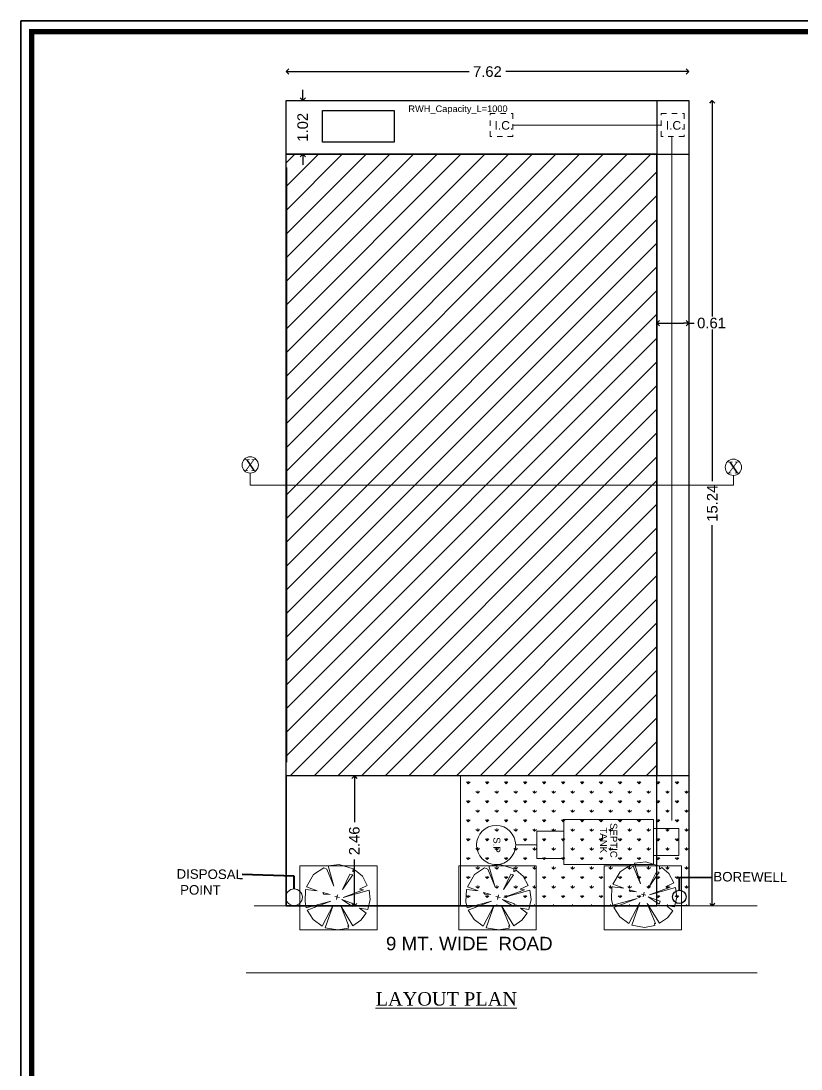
# Model space of a CAD drawing. Header units: metres. Extents: x -9654 to -9525, y 28695 to 28838.
# Drawn here: x -9651.82 to -9637.06, y 28818.25 to 28838.08 of the extents above; entities that cross this region are included whole.
import ezdxf

# ---------------------------------------------------------------- set-up
doc = ezdxf.new("R2010")
doc.units = ezdxf.units.M
doc.header["$PDMODE"] = 34
doc.header["$PDSIZE"] = -15
for name, pattern in [('CENTER2', [1.125, 0.75, -0.125, 0.125, -0.125]), ('CONTINULUS', [0]), ('DASHED', [0]), ('DASHED2', [0.375, 0.25, -0.125]), ('HIDDEN', [0.375, 0.25, -0.125])]:
    doc.linetypes.add(name, pattern=pattern)
for name, color, linetype, lineweight in [('BLK_1_COVERED_AREA', 140, 'Continuous', 30), ('BLK_1_LVL_0_BLDG_FOOT_PRINT', 1, 'DASHED', 9), ('BUA TOTAL', 3, 'Continuous', 30), ('column', 1, 'Continuous', 25), ('elevation', 5, 'Continuous', 13), ('FORMAT LINE', 7, 'Continuous', 25), ('HATCH', 8, 'Continuous', 0), ('IC', 31, 'Continuous', 0), ('LANDSCAPE', 66, 'Continuous', 13), ('LS-Tree', 96, 'Continuous', 9), ('PLAN', 7, 'Continuous', 40), ('PLANTATION_TREECOVER', 7, 'Continuous', 0), ('PLOT_BOUNDARY', 3, 'Continuous', 30), ('rm text', 7, 'Continuous', 18), ('SEC LINE', 3, 'Continuous', 20), ('TEXT', 7, 'Continuous', 20)]:
    doc.layers.add(name, color=color, linetype=linetype, lineweight=lineweight)
for name, color, linetype, plot in [('BLK_1_LVL_0_FRONT_SETBACK', 2, 'Continuous', False), ('BLK_1_LVL_0_REAR_SETBACK', 11, 'Continuous', False), ('BLK_1_LVL_0_SIDE_SETBACK2', 102, 'Continuous', False), ('RWH', 4, 'Continuous', False)]:
    doc.layers.add(name, color=color, linetype=linetype, plot=plot)
doc.styles.add('Arial', font='arial.ttf', dxfattribs={"height": 0.2})
doc.styles.add('PreDCRFont', font='arial.ttf', dxfattribs={"height": 0.25})
doc.styles.get("Standard").update_dxf_attribs({"font": 'arial.ttf', "height": 0.25})
doc.styles.add('style2', font='arial.ttf', dxfattribs={"height": 0.3})
doc.styles.add('style3', font='arial.ttf', dxfattribs={"height": 12})
doc.dimstyles.new('INT DIM', dxfattribs={"dimtxt": 0.3, "dimasz": 0.1, "dimexe": 0.18, "dimexo": 0.0625, "dimgap": 0.09, "dimtad": 0, "dimzin": 0, "dimdsep": 46, "dimtxsty": 'style2', "dimblk": 'OPEN90', "dimcen": 0.09, "dimse1": 1, "dimse2": 1, "dimclrd": 250, "dimclrt": 256, "dimadec": 0, "dimazin": 0, "dimtfac": 1, "dimtofl": 0, "dimtmove": 0, "dimatfit": 3, "dimfxl": 0.18, "dimtolj": 1, "dimtzin": 0, "dimlwd": -1, "dimarcsym": 0})

# ---------------------------------------------------------------- blocks, each defined once
blk = doc.blocks.new('_Open90')
at = {"layer": 'PLAN', "color": 0, "lineweight": -2}
for p, q in [((0, 0), (-1, 0)), ((-0.5, 0.5), (0, 0)), ((0, 0), (-0.5, -0.5))]:
    blk.add_line(p, q, dxfattribs=at)
blk = doc.blocks.new('*D112')
at = {"layer": 'BUA TOTAL', "color": 250, "ltscale": 0.05, "transparency": 16777216}
for p, q in [((-9645.514, 28823.703), (-9645.514, 28822.923)), ((-9645.514, 28821.439), (-9645.514, 28822.22))]:
    blk.add_line(p, q, dxfattribs=at)
at = {"layer": 'Defpoints', "color": 0, "linetype": 'CONTINULUS', "ltscale": 0.05, "transparency": 16777216}
for p in [(-9645.845, 28823.803), (-9645.845, 28821.339), (-9645.514, 28821.339)]:
    blk.add_point(p, dxfattribs=at)
at = {"layer": 'BUA TOTAL', "color": 250, "linetype": 'CONTINULUS', "ltscale": 0.05, "transparency": 16777216, "xscale": 0.1, "yscale": 0.1, "zscale": 0.1}
for p, rotation in [((-9645.514, 28823.803), 90), ((-9645.514, 28821.339), 270)]:
    blk.add_blockref('_Open90', p, dxfattribs=dict(at, rotation=rotation))
at = {"layer": 'BUA TOTAL', "linetype": 'CONTINULUS', "ltscale": 0.05, "transparency": 16777216, "insert": (-9645.514, 28822.571), "char_height": 0.2, "attachment_point": 5, "rotation": 90, "style": 'Arial', "bg_fill": 3, "box_fill_scale": 1.1, "bg_fill_color": 256, "bg_fill_true_color": 13158600, "bg_fill_transparency": 0}
blk.add_mtext('\\A1;2.46', dxfattribs=at)
blk = doc.blocks.new('*D113')
at = {"layer": 'BUA TOTAL', "color": 250, "ltscale": 0.05, "transparency": 16777216}
for p, q in [((-9638.74, 28836.479), (-9638.74, 28829.377)), ((-9638.74, 28821.439), (-9638.74, 28828.542))]:
    blk.add_line(p, q, dxfattribs=at)
at = {"layer": 'Defpoints', "color": 0, "linetype": 'CONTINULUS', "ltscale": 0.05, "transparency": 16777216}
for p in [(-9639.186, 28836.579), (-9639.186, 28821.339), (-9638.74, 28821.339)]:
    blk.add_point(p, dxfattribs=at)
at = {"layer": 'BUA TOTAL', "color": 250, "linetype": 'CONTINULUS', "ltscale": 0.05, "transparency": 16777216, "xscale": 0.1, "yscale": 0.1, "zscale": 0.1}
for p, rotation in [((-9638.74, 28836.579), 90), ((-9638.74, 28821.339), 270)]:
    blk.add_blockref('_Open90', p, dxfattribs=dict(at, rotation=rotation))
at = {"layer": 'BUA TOTAL', "linetype": 'CONTINULUS', "ltscale": 0.05, "transparency": 16777216, "insert": (-9638.74, 28828.959), "char_height": 0.2, "attachment_point": 5, "rotation": 90, "style": 'Arial', "bg_fill": 3, "box_fill_scale": 1.1, "bg_fill_color": 256, "bg_fill_true_color": 13158600, "bg_fill_transparency": 0}
blk.add_mtext('\\A1;15.24', dxfattribs=at)
blk = doc.blocks.new('*D114')
at = {"layer": 'BUA TOTAL', "color": 250, "ltscale": 0.05, "transparency": 16777216}
for p, q in [((-9646.706, 28837.124), (-9643.343, 28837.124)), ((-9639.286, 28837.124), (-9642.648, 28837.124))]:
    blk.add_line(p, q, dxfattribs=at)
at = {"layer": 'Defpoints', "color": 0, "linetype": 'CONTINULUS', "ltscale": 0.05, "transparency": 16777216}
for p in [(-9646.806, 28837.124), (-9646.806, 28836.579), (-9639.186, 28836.579)]:
    blk.add_point(p, dxfattribs=at)
at = {"layer": 'BUA TOTAL', "color": 250, "linetype": 'CONTINULUS', "ltscale": 0.05, "transparency": 16777216, "xscale": 0.1, "yscale": 0.1, "zscale": 0.1, "rotation": 180}
blk.add_blockref('_Open90', (-9646.806, 28837.124), dxfattribs=at)
at = {"layer": 'BUA TOTAL', "color": 250, "linetype": 'CONTINULUS', "ltscale": 0.05, "transparency": 16777216, "xscale": 0.1, "yscale": 0.1, "zscale": 0.1}
blk.add_blockref('_Open90', (-9639.186, 28837.124), dxfattribs=at)
at = {"layer": 'BUA TOTAL', "linetype": 'CONTINULUS', "ltscale": 0.05, "transparency": 16777216, "insert": (-9642.996, 28837.124), "char_height": 0.2, "attachment_point": 5, "style": 'Arial', "bg_fill": 3, "box_fill_scale": 1.1, "bg_fill_color": 256, "bg_fill_true_color": 13158600, "bg_fill_transparency": 0}
blk.add_mtext('\\A1;7.62', dxfattribs=at)
blk = doc.blocks.new('CFGUHY')
at = {"layer": 'IC', "linetype": 'DASHED2', "ltscale": 2}
blk.add_lwpolyline([(53916.3, -2420.9), (53956.1, -2420.9), (53956.1, -2460.6), (53916.3, -2460.6)], close=True, dxfattribs=at)
at = {"ltscale": 5, "insert": (53924.1, -2433.9), "char_height": 15, "width": 31.257, "attachment_point": 1, "style": 'PreDCRFont'}
blk.add_mtext('I.C.', dxfattribs=at)
blk = doc.blocks.new('A$C4CE71B6A')
at = {"layer": 'IC', "linetype": 'HIDDEN', "ltscale": 25}
blk.add_line((0.737, 1.847), (0.737, 1.384), dxfattribs=at)
for points in [[(0.973, 4.431), (0.973, 4.992), (0.37, 4.992), (0.37, 4.431)], [(1.038, 2.449), (1.038, 1.847), (0.435, 1.847), (0.435, 2.449)]]:
    blk.add_lwpolyline(points, dxfattribs=at)
at = {"layer": 'IC', "linetype": 'Continuous', "ltscale": 25}
blk.add_lwpolyline([(1.168, 4.431), (1.168, 2.449), (0.175, 2.449), (0.175, 4.431)], close=True, dxfattribs=at)
blk.add_circle((0.737, 0.95), 0.433, dxfattribs=at)
at = {"layer": 'IC', "style": 'style3'}
for s, p in [('SEPTIC ', (0.252, 3.474)), ('TANK', (0.349, 3.25)), ('S.P', (0.566, 0.891))]:
    blk.add_text(s, height=0.1524, dxfattribs=at).set_placement(p)
blk = doc.blocks.new('P8')
at = {"layer": 'LS-Tree', "color": 8}
for p, q in [((-0.113, 0.759), (-0.365, 0.675)), ((0.222, 0.731), (-0.113, 0.759)), ((-0.454, 0.604), (-0.657, 0.404)), ((-0.374, 0.588), (-0.454, 0.604)), ((-0.129, 0.233), (-0.374, 0.588)), ((-0.365, 0.675), (-0.129, 0.233)), ((0.084, 0.2), (0.246, 0.591)), ((0.178, 0.588), (0.084, 0.2)), ((0.246, 0.591), (0.178, 0.588)), ((0.237, 0.659), (0.222, 0.731)), ((0.281, 0.712), (0.237, 0.659)), ((0.473, 0.611), (0.281, 0.712)), ((0.629, 0.418), (0.473, 0.611)), ((-0.657, 0.404), (-0.756, 0.085)), ((0.697, 0.321), (0.138, 0.022)), ((0.138, 0.022), (0.569, 0.3)), ((0.471, 0.291), (0.629, 0.418)), ((0.569, 0.3), (0.471, 0.291)), ((0.772, 0.111), (0.697, 0.321)), ((-0.487, 0.048), (-0.765, 0.017)), ((-0.765, 0.017), (-0.712, -0.272)), ((-0.756, 0.085), (-0.487, 0.048)), ((-0.175, 0.024), (-0.354, 0.034)), ((-0.354, 0.034), (-0.321, 0.001)), ((-0.321, 0.001), (-0.175, 0.024)), ((0, -0.055), (0, 0.055)), ((0.765, -0.128), (0.772, 0.111)), ((-0.653, -0.396), (-0.127, -0.121)), ((-0.127, -0.121), (-0.618, -0.448)), ((-0.194, -0.74), (-0.048, -0.201)), ((-0.048, -0.201), (-0.119, -0.762)), ((0.055, 0), (-0.055, 0)), ((0.412, -0.067), (0.117, -0.029)), ((0.117, -0.029), (0.403, -0.139)), ((0.127, -0.184), (0.508, -0.579)), ((0.417, -0.607), (0.127, -0.184)), ((0.403, -0.139), (0.412, -0.067)), ((0.569, -0.141), (0.765, -0.128)), ((0.746, -0.224), (0.569, -0.141)), ((0.662, -0.411), (0.746, -0.224)), ((-0.712, -0.272), (-0.653, -0.396)), ((-0.618, -0.448), (-0.437, -0.631)), ((0.508, -0.579), (0.662, -0.411)), ((-0.437, -0.631), (-0.194, -0.74)), ((0.182, -0.748), (0.414, -0.652)), ((0.389, -0.607), (0.417, -0.607)), ((0.414, -0.652), (0.389, -0.607)), ((-0.119, -0.762), (0.182, -0.748))]:
    blk.add_line(p, q, dxfattribs=at)
blk = doc.blocks.new('*D133')
at = {"layer": 'BUA TOTAL', "color": 250, "ltscale": 0.05, "transparency": 16777216}
for p, q in [((-9639.692, 28832.367), (-9639.286, 28832.367)), ((-9639.186, 28832.367), (-9639.086, 28832.367))]:
    blk.add_line(p, q, dxfattribs=at)
at = {"layer": 'Defpoints', "color": 0, "linetype": 'CONTINULUS', "ltscale": 0.05, "transparency": 16777216}
for p in [(-9639.186, 28832.367), (-9639.792, 28832.274), (-9639.186, 28832.274)]:
    blk.add_point(p, dxfattribs=at)
at = {"layer": 'BUA TOTAL', "color": 250, "linetype": 'CONTINULUS', "ltscale": 0.05, "transparency": 16777216, "xscale": 0.1, "yscale": 0.1, "zscale": 0.1, "rotation": 180}
blk.add_blockref('_Open90', (-9639.792, 28832.367), dxfattribs=at)
at = {"layer": 'BUA TOTAL', "color": 250, "linetype": 'CONTINULUS', "ltscale": 0.05, "transparency": 16777216, "xscale": 0.1, "yscale": 0.1, "zscale": 0.1}
blk.add_blockref('_Open90', (-9639.186, 28832.367), dxfattribs=at)
at = {"layer": 'BUA TOTAL', "linetype": 'CONTINULUS', "ltscale": 0.05, "transparency": 16777216, "insert": (-9638.755, 28832.367), "char_height": 0.2, "attachment_point": 5, "style": 'Arial', "bg_fill": 3, "box_fill_scale": 1.1, "bg_fill_color": 256, "bg_fill_true_color": 13158600, "bg_fill_transparency": 0}
blk.add_mtext('\\A1;0.61', dxfattribs=at)
blk = doc.blocks.new('*D134')
at = {"layer": 'BUA TOTAL', "color": 250, "ltscale": 0.05, "transparency": 16777216}
for p, q in [((-9646.491, 28836.679), (-9646.491, 28836.779)), ((-9646.491, 28835.463), (-9646.491, 28835.363))]:
    blk.add_line(p, q, dxfattribs=at)
at = {"layer": 'Defpoints', "color": 0, "linetype": 'CONTINULUS', "ltscale": 0.05, "transparency": 16777216}
for p in [(-9646.491, 28836.579), (-9646.457, 28836.579), (-9646.457, 28835.563)]:
    blk.add_point(p, dxfattribs=at)
at = {"layer": 'BUA TOTAL', "color": 250, "linetype": 'CONTINULUS', "ltscale": 0.05, "transparency": 16777216, "xscale": 0.1, "yscale": 0.1, "zscale": 0.1}
for p, rotation in [((-9646.491, 28836.579), 270), ((-9646.491, 28835.563), 90)]:
    blk.add_blockref('_Open90', p, dxfattribs=dict(at, rotation=rotation))
at = {"layer": 'BUA TOTAL', "linetype": 'CONTINULUS', "ltscale": 0.05, "transparency": 16777216, "insert": (-9646.491, 28836.071), "char_height": 0.2, "attachment_point": 5, "rotation": 90, "style": 'Arial', "bg_fill": 3, "box_fill_scale": 1.1, "bg_fill_color": 256, "bg_fill_true_color": 13158600, "bg_fill_transparency": 0}
blk.add_mtext('\\A1;1.02', dxfattribs=at)

msp = doc.modelspace()

# ---------------------------------------------------------------- hatches: boundary and pattern name
at = {"layer": 'LANDSCAPE', "ltscale": 0.05}
h = msp.add_hatch(dxfattribs=at)
h.set_pattern_fill('GRASS', color=256, scale=0.01)
h.set_pattern_definition([(90, (-205.28985, 182.20275), (-0.1796051224, 0.1796051224), [0.047625, -0.3115852448]), (45, (-205.28985, 182.20275), (-0.1796051224, 0.1796051224), [0.047625, -0.206375]), (135, (-205.28985, 182.20275), (-0.1796051224, -0.1796051224), [0.047625, -0.206375])])
h.paths.add_polyline_path([(-9643.50353, 28823.80302), (-9643.50353, 28821.33922), (-9639.18553, 28821.33922), (-9639.18553, 28823.80302)])

# ---------------------------------------------------------------- linework, layer by layer
at = {"layer": 'BLK_1_LVL_0_BLDG_FOOT_PRINT', "linetype": 'CONTINULUS', "ltscale": 0.05}
msp.add_lwpolyline([(-9639.79223, 28823.80302), (-9646.80553, 28823.80302), (-9646.80553, 28835.56322), (-9639.79223, 28835.56322), (-9639.79223, 28823.80302)], close=True, dxfattribs=at)
at = {"layer": 'BUA TOTAL', "linetype": 'CONTINULUS', "ltscale": 0.05}
msp.add_lwpolyline([(-9651.82296, 28796.03267), (-9651.82296, 28838.08267), (-9592.42296, 28838.08267), (-9592.42296, 28796.03267)], close=True, dxfattribs=at)
at = {"layer": 'column', "linetype": 'CENTER2', "ltscale": 50}
msp.add_lwpolyline([(-9646.80553, 28836.57922), (-9639.18553, 28836.57922), (-9639.18553, 28821.33922), (-9646.80553, 28821.33922)], close=True, dxfattribs=at)
at = {"layer": 'elevation', "ltscale": 0.9}
for p, q in [((-9647.41223, 28821.33922), (-9637.89022, 28821.33922)), ((-9647.56149, 28820.07132), (-9637.89022, 28820.07132))]:
    msp.add_line(p, q, dxfattribs=at)
at = {"layer": 'FORMAT LINE', "ltscale": 0.1}
msp.add_lwpolyline([(-9651.82296, 28796.03267), (-9592.42296, 28796.03267), (-9592.42296, 28838.08267), (-9651.82296, 28838.08267)], close=True, dxfattribs=at)
at = {"layer": 'FORMAT LINE', "ltscale": 0.1, "const_width": 0.1}
msp.add_lwpolyline([(-9651.62296, 28796.27236), (-9592.62296, 28796.27236), (-9592.62296, 28837.88267), (-9651.62296, 28837.88267)], close=True, dxfattribs=at)
at = {"layer": 'IC'}
for points in [[(-9642.5135, 28836.11398), (-9639.72291, 28836.11398)], [(-9639.50664, 28835.89771), (-9639.50664, 28822.95763)]]:
    msp.add_lwpolyline(points, dxfattribs=at)
at = {"layer": 'IC', "linetype": 'Continuous', "ltscale": 0.05}
msp.add_circle((-9646.65446, 28821.50417), 0.15696, dxfattribs=at)
at = {"layer": 'LANDSCAPE', "ltscale": 0.05}
msp.add_lwpolyline([(-9643.50353, 28823.80302), (-9643.50353, 28821.33922), (-9639.18553, 28821.33922), (-9639.18553, 28823.80302)], close=True, dxfattribs=at)
at = {"layer": 'PLAN', "ltscale": 10}
msp.add_line((-9646.80553, 28835.30922), (-9646.80553, 28824.05702), dxfattribs=at)
at = {"layer": 'PLANTATION_TREECOVER', "color": 2, "linetype": 'CONTINULUS', "ltscale": 0.05}
for points in [[(-9643.53541, 28822.09923), (-9642.07218, 28822.09923), (-9642.07218, 28820.89074), (-9643.53541, 28820.89074)], [(-9640.78754, 28822.09923), (-9639.32432, 28822.09923), (-9639.32432, 28820.89074), (-9640.78754, 28820.89074)]]:
    msp.add_lwpolyline(points, close=True, dxfattribs=at)
at = {"layer": 'RWH', "color": 4}
msp.add_lwpolyline([(-9644.75764, 28835.78908), (-9646.11496, 28835.78908), (-9646.11496, 28836.38829), (-9644.75764, 28836.38829), (-9644.75764, 28835.78908)], close=True, dxfattribs=at)
at = {"layer": 'SEC LINE', "ltscale": 0.5}
for centre in [(-9647.48484, 28829.68228), (-9638.34107, 28829.63794)]:
    msp.add_circle(centre, 0.15457, dxfattribs=at)

# ---------------------------------------------------------------- block references
at = {"layer": 'IC', "xscale": 0.0108819640077263, "yscale": 0.0108819640077263, "zscale": 0.0108819640077263}
msp.add_blockref('CFGUHY', (-10229.66174, 28862.67403), dxfattribs=at)
at = {"layer": 'IC', "xscale": 0.8561016763228803, "yscale": 0.8561016763228803, "zscale": 0.8561016763228803, "rotation": 270}
msp.add_blockref('A$C4CE71B6A', (-9643.64523, 28823.1243), dxfattribs=at)
at = {"layer": 'LS-Tree', "xscale": 0.806371873114481, "yscale": 0.806371873114481, "zscale": 0.806371873114481, "rotation": 347.6579679675546}
for p in [(-9640.03898, 28821.55454), (-9642.79506, 28821.50616)]:
    msp.add_blockref('P8', p, dxfattribs=at)

# ---------------------------------------------------------------- texts
at = {"layer": 'rm text', "char_height": 0.2171028, "attachment_point": 5, "style": 'Arial'}
for insert in [(-9647.48537, 28829.67903), (-9638.3416, 28829.63469)]:
    msp.add_mtext('{\\fTimes New Roman|b0|i0|c0|p18;\\C1;X}', dxfattribs=dict(at, insert=insert))
at = {"layer": 'rm text', "color": 7, "insert": (-9648.87785, 28822.03629), "char_height": 0.1799996, "attachment_point": 1, "rotation": 359.523673}
msp.add_mtext_dynamic_manual_height_columns('{\\fArial TUR|b0|i0|c162|p34;DISPOSAL\\P}{\\fArial TUR|b0|i0|c162|p34; POINT }', width=1.6037979, gutter_width=654.99074, heights=[0.68197], dxfattribs=at)
at = {"layer": 'TEXT', "insert": (-9641.76227, 28820.49812, 3.91434), "char_height": 0.254, "width": 8.8756814, "attachment_point": 9}
msp.add_mtext('9 MT. WIDE  ROAD', dxfattribs=at)
at = {"layer": 'TEXT', "insert": (-9645.11115, 28819.45093), "char_height": 0.254, "attachment_point": 7}
msp.add_mtext_dynamic_manual_height_columns('{\\fTimes New Roman|b0|i0|c0|p18;\\LLAYOUT PLAN}', width=382.9577189, gutter_width=654.99074, heights=[37.45489], dxfattribs=at)

# ---------------------------------------------------------------- leaders
at = {"layer": 'PLAN', "ltscale": 0.05}
msp.add_leader([(-9646.65303, 28821.66317), (-9646.65085, 28821.90373), (-9647.63473, 28821.93265)], dimstyle='INT DIM', override={"dimfxl": 0.125, "dimtfill": 1, "dimtfillclr": 7, "dimarcsym": 1}, dxfattribs=at)

# ---------------------------------------------------------------- next in the draw order: dimensions: what is measured, and where the dimension line sits
at = {"layer": 'BUA TOTAL', "linetype": 'CONTINULUS', "ltscale": 0.05}
for base, p1, p2, picture, middle in [((-9638.74046, 28821.33922), (-9639.18553, 28836.57922), (-9639.18553, 28821.33922), '*D113', (-9638.74046, 28828.95922)), ((-9645.51423, 28821.33922), (-9645.84536, 28823.80302), (-9645.84536, 28821.33922), '*D112', (-9645.51423, 28822.57112))]:
    dim = msp.add_linear_dim(base=base, p1=p1, p2=p2, angle=90, dimstyle='INT DIM', override={"dimtxt": 0.2, "dimtxsty": 'Arial', "dimfxl": 0.125, "dimtfill": 1, "dimtfillclr": 7, "dimarcsym": 1}, dxfattribs=at)
    dim.commit()
    dim.dimension.update_dxf_attribs({"geometry": picture, "text_midpoint": middle})

# ---------------------------------------------------------------- next in the draw order: hatches: boundary and pattern name
at = {"layer": 'HATCH', "linetype": 'CONTINULUS'}
h = msp.add_hatch(dxfattribs=at)
h.set_pattern_fill('ANSI31', color=256, scale=0.1)
h.set_pattern_definition([(45, (-25.40897, 33.4213), (-0.224506403, 0.224506403), [])])
h.paths.add_polyline_path([(-9639.79223, 28823.80302), (-9646.80553, 28823.80302), (-9646.80553, 28835.56322), (-9639.79223, 28835.56322)])

# ---------------------------------------------------------------- next in the draw order: linework, layer by layer
at = {"layer": 'BLK_1_LVL_0_FRONT_SETBACK', "color": 2}
msp.add_lwpolyline([(-9639.79223, 28823.80302), (-9646.80553, 28823.80302), (-9646.80553, 28821.33922), (-9639.79223, 28821.33922)], close=True, dxfattribs=at)
at = {"layer": 'BUA TOTAL', "linetype": 'CONTINULUS', "ltscale": 0.05}
msp.add_circle((-9639.36384, 28821.51134), 0.127, dxfattribs=at)
at = {"layer": 'PLANTATION_TREECOVER', "color": 2, "linetype": 'CONTINULUS', "ltscale": 0.05}
msp.add_lwpolyline([(-9646.54841, 28822.09923), (-9645.08518, 28822.09923), (-9645.08518, 28820.89074), (-9646.54841, 28820.89074)], close=True, dxfattribs=at)
at = {"layer": 'SEC LINE', "ltscale": 0.5}
msp.add_lwpolyline([(-9638.34107, 28829.48338), (-9638.34107, 28829.29991), (-9647.48484, 28829.29991), (-9647.48484, 28829.52771)], dxfattribs=at)

# ---------------------------------------------------------------- next in the draw order: block references
at = {"layer": 'IC', "xscale": 0.0108819640077263, "yscale": 0.0108819640077263, "zscale": 0.0108819640077263}
msp.add_blockref('CFGUHY', (-10226.42142, 28862.67403), dxfattribs=at)
at = {"layer": 'LS-Tree', "xscale": 0.806371873114481, "yscale": 0.806371873114481, "zscale": 0.806371873114481, "rotation": 347.6579679675546}
msp.add_blockref('P8', (-9645.84012, 28821.50616), dxfattribs=at)

# ---------------------------------------------------------------- next in the draw order: texts
at = {"layer": 'rm text', "color": 7, "insert": (-9638.71917, 28821.98481), "char_height": 0.1799996, "attachment_point": 1, "rotation": 359.523673}
msp.add_mtext_dynamic_manual_height_columns('{\\fArial TUR|b0|i0|c0|p34;BOREWELL}', width=1.3804035, gutter_width=654.99074, heights=[0.285], dxfattribs=at)

# ---------------------------------------------------------------- next in the draw order: dimensions: what is measured, and where the dimension line sits
at = {"layer": 'BUA TOTAL', "linetype": 'CONTINULUS', "ltscale": 0.05}
dim = msp.add_linear_dim(base=(-9646.80553, 28837.12357), p1=(-9639.18553, 28836.57922), p2=(-9646.80553, 28836.57922), angle=180, dimstyle='INT DIM', override={"dimtxt": 0.2, "dimtxsty": 'Arial', "dimfxl": 0.125, "dimtfill": 1, "dimtfillclr": 7, "dimarcsym": 1}, dxfattribs=at)
dim.commit()
dim.dimension.update_dxf_attribs({"geometry": '*D114', "text_midpoint": (-9642.99553, 28837.12357)})

# ---------------------------------------------------------------- next in the draw order: leaders
at = {"layer": 'PLAN', "ltscale": 0.05}
msp.add_leader([(-9639.35966, 28821.63776), (-9639.36184, 28821.87832), (-9638.73938, 28821.88396)], dimstyle='INT DIM', override={"dimfxl": 0.125, "dimtfill": 1, "dimtfillclr": 7, "dimarcsym": 1}, dxfattribs=at)

# ---------------------------------------------------------------- next in the draw order: texts
at = {"layer": 'RWH', "color": 4, "insert": (-9644.4917, 28836.48389), "char_height": 0.125, "attachment_point": 1}
msp.add_mtext_dynamic_manual_height_columns('RWH_Capacity_L=1000', width=0.651321, gutter_width=0.625, heights=[0], dxfattribs=at)

# ---------------------------------------------------------------- next in the draw order: dimensions: what is measured, and where the dimension line sits
at = {"layer": 'BUA TOTAL', "linetype": 'CONTINULUS', "ltscale": 0.05}
dim = msp.add_linear_dim(base=(-9646.49062, 28836.57922), p1=(-9646.45681, 28835.56322), p2=(-9646.45681, 28836.57922), angle=90, dimstyle='INT DIM', override={"dimtxt": 0.2, "dimtxsty": 'Arial', "dimfxl": 0.125, "dimtfill": 1, "dimtfillclr": 7, "dimarcsym": 1}, dxfattribs=at)
dim.commit()
dim.dimension.update_dxf_attribs({"geometry": '*D134', "text_midpoint": (-9646.49062, 28836.07122)})
dim = msp.add_linear_dim(base=(-9639.18553, 28832.3672), p1=(-9639.79223, 28832.27405), p2=(-9639.18553, 28832.27405), dimstyle='INT DIM', override={"dimtxt": 0.2, "dimtxsty": 'Arial', "dimfxl": 0.125, "dimtfill": 1, "dimtfillclr": 7, "dimarcsym": 1}, dxfattribs=at)
dim.commit()
dim.dimension.update_dxf_attribs({"geometry": '*D133', "text_midpoint": (-9638.75508, 28832.3672)})

# ---------------------------------------------------------------- next in the draw order: linework, layer by layer
at = {"layer": 'BLK_1_COVERED_AREA', "linetype": 'CONTINULUS', "ltscale": 0.05}
msp.add_lwpolyline([(-9639.79223, 28823.80302), (-9646.80553, 28823.80302), (-9646.80553, 28835.56322), (-9639.79223, 28835.56322), (-9639.79223, 28823.80302)], close=True, dxfattribs=at)
at = {"layer": 'BLK_1_LVL_0_REAR_SETBACK', "color": 11}
msp.add_lwpolyline([(-9639.79223, 28835.56322), (-9646.80553, 28835.56322), (-9646.80553, 28836.57922), (-9639.79223, 28836.57922)], close=True, dxfattribs=at)
at = {"layer": 'BLK_1_LVL_0_SIDE_SETBACK2', "color": 102}
msp.add_lwpolyline([(-9639.18553, 28823.80302), (-9639.79223, 28823.80302), (-9639.79223, 28835.56322), (-9639.18553, 28835.56322)], close=True, dxfattribs=at)
at = {"layer": 'PLOT_BOUNDARY', "linetype": 'CONTINULUS', "ltscale": 0.05}
msp.add_lwpolyline([(-9646.80553, 28836.57922), (-9639.18553, 28836.57922), (-9639.18553, 28821.33922), (-9646.80553, 28821.33922)], close=True, dxfattribs=at)

doc.saveas('drawing.dxf')
